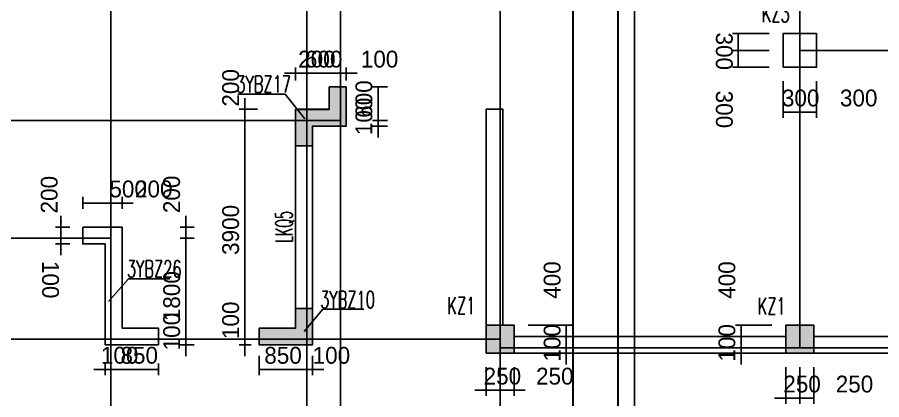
# Model space of a CAD drawing. Extents: x 387171 to 699106, y 11966 to 245688.
# Drawn here: x 521739 to 537170, y 217611 to 224428 of the extents above; entities that cross this region are included whole.
import ezdxf

# ---------------------------------------------------------------- set-up
doc = ezdxf.new("R2010")
doc.units = 0
doc.header["$LTSCALE"] = 100
doc.header["$MEASUREMENT"] = 0
for name, color, linetype in [('b边缘构件', 235, 'Continuous'), ('COLU', 7, 'Continuous'), ('DIM', 3, 'Continuous'), ('DOTE', 253, 'Continuous'), ('HATCH', 254, 'Continuous'), ('NUM', 7, 'Continuous'), ('Q-dote', 253, 'Continuous'), ('Q-TEXT', 2, 'Continuous'), ('WALL', 3, 'Continuous'), ('wall-主楼', 2, 'Continuous'), ('Y阴影', 254, 'Continuous'), ('小尺寸', 4, 'Continuous'), ('边缘构件标注', 1, 'Continuous')]:
    doc.layers.add(name, color=color, linetype=linetype)
doc.styles.get("Standard").update_dxf_attribs({"font": 'standard'})
doc.styles.add('tk', font='tk')
doc.dimstyles.get("Standard").update_dxf_attribs({"dimtxt": 300, "dimasz": 100, "dimexe": 100, "dimexo": 250, "dimgap": 100, "dimtad": 0, "dimtoh": 1, "dimdec": 0, "dimdsep": 46, "dimcen": 0.09, "dimclrt": 7, "dimadec": 0, "dimazin": 0, "dimtfac": 1, "dimtdec": 4, "dimtofl": 0, "dimtmove": 0, "dimatfit": 3, "dimfxl": 1, "dimtolj": 1, "dimtzin": 0, "dimarcsym": 0})

# ---------------------------------------------------------------- blocks, each defined once
blk = doc.blocks.new('*D1950')
at = {"layer": '小尺寸', "color": 0, "linetype": 'ByBlock', "lineweight": -2}
for p, q in [((523408, 221225), (523408, 221016)), ((523608, 221225), (523608, 221016)), ((523808, 221116), (523208, 221116))]:
    blk.add_line(p, q, dxfattribs=at)
for points in [[(523408, 221116), (523308, 221099), (523308, 221133)], [(523608, 221116), (523708, 221133), (523708, 221099)]]:
    blk.add_solid(points, dxfattribs=at)
at = {"layer": '小尺寸', "color": 7, "linetype": 'Continuous', "lineweight": -2, "insert": (524175, 221366), "char_height": 300, "width": 566.67, "attachment_point": 5, "style": 'tk'}
blk.add_mtext('200', dxfattribs=at)
blk = doc.blocks.new('*D3407')
at = {"layer": '小尺寸', "color": 0, "linetype": 'ByBlock', "lineweight": -2}
for p, q in [((522908, 221225), (522908, 221016)), ((523408, 221225), (523408, 221016)), ((523408, 221116), (522908, 221116))]:
    blk.add_line(p, q, dxfattribs=at)
for points in [[(522908, 221116), (523008, 221133), (523008, 221099)], [(523408, 221116), (523308, 221099), (523308, 221133)]]:
    blk.add_solid(points, dxfattribs=at)
at = {"layer": '小尺寸', "color": 7, "linetype": 'Continuous', "lineweight": -2, "insert": (523718, 221366), "char_height": 300, "width": 566.67, "attachment_point": 5, "style": 'tk'}
blk.add_mtext('500', dxfattribs=at)
blk = doc.blocks.new('*D1618')
at = {"layer": '小尺寸', "color": 0, "linetype": 'ByBlock', "lineweight": -2}
for p, q in [((523308, 218259), (523308, 218051)), ((523408, 218259), (523408, 218051)), ((523608, 218151), (523108, 218151))]:
    blk.add_line(p, q, dxfattribs=at)
for points in [[(523308, 218151), (523208, 218134), (523208, 218167)], [(523408, 218151), (523508, 218167), (523508, 218134)]]:
    blk.add_solid(points, dxfattribs=at)
at = {"layer": '小尺寸', "color": 7, "linetype": 'Continuous', "lineweight": -2, "insert": (523566, 218401), "char_height": 300, "width": 476.67, "attachment_point": 5, "style": 'tk'}
blk.add_mtext('100', dxfattribs=at)
blk = doc.blocks.new('*D3158')
at = {"layer": '小尺寸', "color": 0, "linetype": 'ByBlock', "lineweight": -2}
for p, q in [((523408, 218259), (523408, 218051)), ((524258, 218259), (524258, 218051)), ((524258, 218151), (523408, 218151))]:
    blk.add_line(p, q, dxfattribs=at)
for points in [[(523408, 218151), (523508, 218167), (523508, 218134)], [(524258, 218151), (524158, 218134), (524158, 218167)]]:
    blk.add_solid(points, dxfattribs=at)
at = {"layer": '小尺寸', "color": 7, "linetype": 'Continuous', "lineweight": -2, "insert": (523916, 218401), "char_height": 300, "width": 566.67, "attachment_point": 5, "style": 'tk'}
blk.add_mtext('850', dxfattribs=at)
blk = doc.blocks.new('*D2521')
at = {"layer": '小尺寸', "color": 0, "linetype": 'ByBlock', "lineweight": -2}
for p, q in [((522519, 220188), (522519, 220688)), ((522674, 220488), (522419, 220488)), ((522674, 220388), (522419, 220388))]:
    blk.add_line(p, q, dxfattribs=at)
for points in [[(522519, 220488), (522503, 220588), (522536, 220588)], [(522519, 220388), (522536, 220288), (522503, 220288)]]:
    blk.add_solid(points, dxfattribs=at)
at = {"layer": '小尺寸', "color": 7, "linetype": 'Continuous', "lineweight": -2, "insert": (522330, 219751), "char_height": 300, "width": 476.67, "attachment_point": 5, "rotation": 270, "style": 'tk'}
blk.add_mtext('100', dxfattribs=at)
blk = doc.blocks.new('*D3038')
at = {"layer": '小尺寸', "color": 0, "linetype": 'ByBlock', "lineweight": -2}
for p, q in [((522519, 220288), (522519, 220888)), ((522674, 220688), (522419, 220688)), ((522674, 220488), (522419, 220488))]:
    blk.add_line(p, q, dxfattribs=at)
for points in [[(522519, 220688), (522503, 220788), (522536, 220788)], [(522519, 220488), (522536, 220388), (522503, 220388)]]:
    blk.add_solid(points, dxfattribs=at)
at = {"layer": '小尺寸', "color": 7, "linetype": 'Continuous', "lineweight": -2, "insert": (522310, 221266), "char_height": 300, "width": 566.67, "attachment_point": 5, "rotation": 90, "style": 'tk'}
blk.add_mtext('200', dxfattribs=at)
blk = doc.blocks.new('*D2378')
at = {"layer": '小尺寸', "color": 0, "linetype": 'ByBlock', "lineweight": -2}
for p, q in [((524746, 218388), (524746, 218888)), ((524899, 218688), (524646, 218688)), ((524899, 218588), (524646, 218588))]:
    blk.add_line(p, q, dxfattribs=at)
for points in [[(524746, 218688), (524729, 218788), (524762, 218788)], [(524746, 218588), (524762, 218488), (524729, 218488)]]:
    blk.add_solid(points, dxfattribs=at)
at = {"layer": '小尺寸', "color": 7, "linetype": 'Continuous', "lineweight": -2, "insert": (524496, 218825), "char_height": 300, "width": 476.67, "attachment_point": 5, "rotation": 89.9983, "style": 'tk'}
blk.add_mtext('100', dxfattribs=at)
blk = doc.blocks.new('*D3338')
at = {"layer": '小尺寸', "color": 0, "linetype": 'ByBlock', "lineweight": -2}
for p, q in [((524899, 220488), (524646, 220488)), ((524746, 218688), (524746, 220488)), ((524899, 218688), (524646, 218688))]:
    blk.add_line(p, q, dxfattribs=at)
for points in [[(524746, 220488), (524762, 220388), (524729, 220388)], [(524746, 218688), (524729, 218788), (524762, 218788)]]:
    blk.add_solid(points, dxfattribs=at)
at = {"layer": '小尺寸', "color": 7, "linetype": 'Continuous', "lineweight": -2, "insert": (524496, 219457), "char_height": 300, "width": 690, "attachment_point": 5, "rotation": 89.9999, "style": 'tk'}
blk.add_mtext('1800', dxfattribs=at)
blk = doc.blocks.new('*D3000')
at = {"layer": '小尺寸', "color": 0, "linetype": 'ByBlock', "lineweight": -2}
for p, q in [((524746, 220288), (524746, 220888)), ((524899, 220688), (524646, 220688)), ((524899, 220488), (524646, 220488))]:
    blk.add_line(p, q, dxfattribs=at)
for points in [[(524746, 220688), (524729, 220788), (524763, 220788)], [(524746, 220488), (524763, 220388), (524729, 220388)]]:
    blk.add_solid(points, dxfattribs=at)
at = {"layer": '小尺寸', "color": 7, "linetype": 'Continuous', "lineweight": -2, "insert": (524496, 221271), "char_height": 300, "width": 566.67, "attachment_point": 5, "rotation": 89.9991, "style": 'tk'}
blk.add_mtext('200', dxfattribs=at)
blk = doc.blocks.new('*D4641')
at = {"layer": '小尺寸', "color": 0, "linetype": 'ByBlock', "lineweight": -2}
for p, q in [((528178, 222288), (528178, 222788)), ((528345, 222588), (528078, 222588)), ((528345, 222488), (528078, 222488))]:
    blk.add_line(p, q, dxfattribs=at)
for points in [[(528178, 222588), (528161, 222688), (528195, 222688)], [(528178, 222488), (528195, 222388), (528161, 222388)]]:
    blk.add_solid(points, dxfattribs=at)
at = {"layer": '小尺寸', "color": 7, "linetype": 'Continuous', "lineweight": -2, "insert": (527928, 222662), "char_height": 300, "width": 476.67, "attachment_point": 5, "rotation": 89.9957, "style": 'tk'}
blk.add_mtext('100', dxfattribs=at)
blk = doc.blocks.new('*D1174')
at = {"layer": '小尺寸', "color": 0, "linetype": 'ByBlock', "lineweight": -2}
for p, q in [((528345, 223188), (528078, 223188)), ((528178, 222588), (528178, 223188)), ((528345, 222588), (528078, 222588))]:
    blk.add_line(p, q, dxfattribs=at)
for points in [[(528178, 223188), (528195, 223088), (528161, 223088)], [(528178, 222588), (528161, 222688), (528195, 222688)]]:
    blk.add_solid(points, dxfattribs=at)
at = {"layer": '小尺寸', "color": 7, "linetype": 'Continuous', "lineweight": -2, "insert": (527928, 222971), "char_height": 300, "width": 556.67, "attachment_point": 5, "rotation": 89.9957, "style": 'tk'}
blk.add_mtext('600', dxfattribs=at)
blk = doc.blocks.new('*D4290')
at = {"layer": '小尺寸', "color": 0, "linetype": 'ByBlock', "lineweight": -2}
for p, q in [((527508, 223300), (527508, 223531)), ((527608, 223300), (527608, 223531)), ((527808, 223431), (527308, 223431))]:
    blk.add_line(p, q, dxfattribs=at)
for points in [[(527508, 223431), (527408, 223414), (527408, 223447)], [(527608, 223431), (527708, 223447), (527708, 223414)]]:
    blk.add_solid(points, dxfattribs=at)
at = {"layer": '小尺寸', "color": 7, "linetype": 'Continuous', "lineweight": -2, "insert": (528206, 223681), "char_height": 300, "width": 476.67, "attachment_point": 5, "rotation": 0.0001, "style": 'tk'}
blk.add_mtext('100', dxfattribs=at)
blk = doc.blocks.new('*D923')
at = {"layer": '小尺寸', "color": 0, "linetype": 'ByBlock', "lineweight": -2}
for p, q in [((526908, 223300), (526908, 223531)), ((527508, 223300), (527508, 223531)), ((527508, 223431), (526908, 223431))]:
    blk.add_line(p, q, dxfattribs=at)
for points in [[(526908, 223431), (527008, 223447), (527008, 223414)], [(527508, 223431), (527408, 223414), (527408, 223447)]]:
    blk.add_solid(points, dxfattribs=at)
at = {"layer": '小尺寸', "color": 7, "linetype": 'Continuous', "lineweight": -2, "insert": (527208, 223681), "char_height": 300, "width": 556.67, "attachment_point": 5, "rotation": 0.0001, "style": 'tk'}
blk.add_mtext('600', dxfattribs=at)
blk = doc.blocks.new('*D1695')
at = {"layer": '小尺寸', "color": 0, "linetype": 'ByBlock', "lineweight": -2}
for p, q in [((526708, 223300), (526708, 223531)), ((526908, 223300), (526908, 223531)), ((527108, 223431), (526508, 223431))]:
    blk.add_line(p, q, dxfattribs=at)
for points in [[(526708, 223431), (526608, 223414), (526608, 223447)], [(526908, 223431), (527008, 223447), (527008, 223414)]]:
    blk.add_solid(points, dxfattribs=at)
at = {"layer": '小尺寸', "color": 7, "linetype": 'Continuous', "lineweight": -2, "insert": (527087, 223681), "char_height": 300, "width": 566.67, "attachment_point": 5, "rotation": 0.0001, "style": 'tk'}
blk.add_mtext('200', dxfattribs=at)
blk = doc.blocks.new('*D462')
at = {"layer": '小尺寸', "color": 0, "linetype": 'ByBlock', "lineweight": -2}
for p, q in [((525799, 222988), (525799, 222388)), ((526029, 222788), (525699, 222788)), ((526029, 222588), (525699, 222588))]:
    blk.add_line(p, q, dxfattribs=at)
for points in [[(525799, 222788), (525782, 222888), (525815, 222888)], [(525799, 222588), (525815, 222488), (525782, 222488)]]:
    blk.add_solid(points, dxfattribs=at)
at = {"layer": '小尺寸', "color": 7, "linetype": 'Continuous', "lineweight": -2, "insert": (525549, 223171), "char_height": 300, "width": 566.67, "attachment_point": 5, "rotation": 90, "style": 'tk'}
blk.add_mtext('200', dxfattribs=at)
blk = doc.blocks.new('*D1431')
at = {"layer": '小尺寸', "color": 0, "linetype": 'ByBlock', "lineweight": -2}
for p, q in [((526029, 222588), (525699, 222588)), ((525799, 222588), (525799, 218688)), ((525911, 218688), (525699, 218688))]:
    blk.add_line(p, q, dxfattribs=at)
for points in [[(525799, 222588), (525815, 222488), (525782, 222488)], [(525799, 218688), (525782, 218788), (525815, 218788)]]:
    blk.add_solid(points, dxfattribs=at)
at = {"layer": '小尺寸', "color": 7, "linetype": 'Continuous', "lineweight": -2, "insert": (525549, 220638), "char_height": 300, "width": 775, "attachment_point": 5, "rotation": 90, "style": 'tk'}
blk.add_mtext('3900', dxfattribs=at)
blk = doc.blocks.new('*D2482')
at = {"layer": '小尺寸', "color": 0, "linetype": 'ByBlock', "lineweight": -2}
for p, q in [((525799, 218888), (525799, 218388)), ((525911, 218688), (525699, 218688)), ((525911, 218588), (525699, 218588))]:
    blk.add_line(p, q, dxfattribs=at)
for points in [[(525799, 218688), (525782, 218788), (525815, 218788)], [(525799, 218588), (525815, 218488), (525782, 218488)]]:
    blk.add_solid(points, dxfattribs=at)
at = {"layer": '小尺寸', "color": 7, "linetype": 'Continuous', "lineweight": -2, "insert": (525549, 219026), "char_height": 300, "width": 476.67, "attachment_point": 5, "rotation": 90, "style": 'tk'}
blk.add_mtext('100', dxfattribs=at)
blk = doc.blocks.new('*D345')
at = {"layer": '小尺寸', "color": 0, "linetype": 'ByBlock', "lineweight": -2}
for p, q in [((526058, 218392), (526058, 218050)), ((526908, 218392), (526908, 218050)), ((526058, 218150), (526908, 218150))]:
    blk.add_line(p, q, dxfattribs=at)
for points in [[(526058, 218150), (526158, 218166), (526158, 218133)], [(526908, 218150), (526808, 218133), (526808, 218166)]]:
    blk.add_solid(points, dxfattribs=at)
at = {"layer": '小尺寸', "color": 7, "linetype": 'Continuous', "lineweight": -2, "insert": (526483, 218400), "char_height": 300, "width": 566.67, "attachment_point": 5, "rotation": 359.9986, "style": 'tk'}
blk.add_mtext('850', dxfattribs=at)
blk = doc.blocks.new('*D2221')
at = {"layer": '小尺寸', "color": 0, "linetype": 'ByBlock', "lineweight": -2}
for p, q in [((526908, 218392), (526908, 218050)), ((527008, 218392), (527008, 218050)), ((526708, 218150), (527208, 218150))]:
    blk.add_line(p, q, dxfattribs=at)
for points in [[(526908, 218150), (526808, 218133), (526808, 218166)], [(527008, 218150), (527108, 218166), (527108, 218133)]]:
    blk.add_solid(points, dxfattribs=at)
at = {"layer": '小尺寸', "color": 7, "linetype": 'Continuous', "lineweight": -2, "insert": (527346, 218400), "char_height": 300, "width": 476.67, "attachment_point": 5, "rotation": 359.9986, "style": 'tk'}
blk.add_mtext('100', dxfattribs=at)
blk = doc.blocks.new('*D1038')
at = {"layer": 'DIM', "color": 0, "linetype": 'ByBlock', "lineweight": -2}
for p, q in [((535208, 218938), (534558, 218938)), ((534658, 218938), (534658, 218538)), ((535208, 218538), (534558, 218538))]:
    blk.add_line(p, q, dxfattribs=at)
for points in [[(534658, 218938), (534675, 218838), (534641, 218838)], [(534658, 218538), (534641, 218638), (534675, 218638)]]:
    blk.add_solid(points, dxfattribs=at)
at = {"layer": 'DIM', "color": 7, "linetype": 'Continuous', "lineweight": -2, "insert": (534408, 219744), "char_height": 300, "width": 576.67, "attachment_point": 5, "rotation": 90, "style": 'tk'}
blk.add_mtext('400', dxfattribs=at)
blk = doc.blocks.new('*D1943')
at = {"layer": 'DIM', "color": 0, "linetype": 'ByBlock', "lineweight": -2}
for p, q in [((534658, 218738), (534658, 218238)), ((535208, 218538), (534558, 218538)), ((535208, 218438), (534558, 218438))]:
    blk.add_line(p, q, dxfattribs=at)
for points in [[(534658, 218538), (534641, 218638), (534675, 218638)], [(534658, 218438), (534675, 218338), (534641, 218338)]]:
    blk.add_solid(points, dxfattribs=at)
at = {"layer": 'DIM', "color": 7, "linetype": 'Continuous', "lineweight": -2, "insert": (534408, 218624), "char_height": 300, "width": 476.67, "attachment_point": 5, "rotation": 90, "style": 'tk'}
blk.add_mtext('100', dxfattribs=at)
blk = doc.blocks.new('*D1606')
at = {"layer": 'DIM', "color": 0, "linetype": 'ByBlock', "lineweight": -2}
for p, q in [((535458, 218188), (535458, 217538)), ((535708, 218188), (535708, 217538)), ((535258, 217638), (535908, 217638))]:
    blk.add_line(p, q, dxfattribs=at)
for points in [[(535458, 217638), (535358, 217621), (535358, 217655)], [(535708, 217638), (535808, 217655), (535808, 217621)]]:
    blk.add_solid(points, dxfattribs=at)
at = {"layer": 'DIM', "color": 7, "linetype": 'Continuous', "lineweight": -2, "insert": (535748, 217888), "char_height": 300, "width": 566.67, "attachment_point": 5, "style": 'tk'}
blk.add_mtext('250', dxfattribs=at)
blk = doc.blocks.new('*D1486')
at = {"layer": 'DIM', "color": 0, "linetype": 'ByBlock', "lineweight": -2}
for p, q in [((535708, 218188), (535708, 217538)), ((535958, 218188), (535958, 217538)), ((535708, 217638), (535958, 217638))]:
    blk.add_line(p, q, dxfattribs=at)
for points in [[(535708, 217638), (535808, 217655), (535808, 217621)], [(535958, 217638), (535858, 217621), (535858, 217655)]]:
    blk.add_solid(points, dxfattribs=at)
at = {"layer": 'DIM', "color": 7, "linetype": 'Continuous', "lineweight": -2, "insert": (536684, 217888), "char_height": 300, "width": 566.67, "attachment_point": 5, "style": 'tk'}
blk.add_mtext('250', dxfattribs=at)
blk = doc.blocks.new('*D2384')
at = {"layer": 'DIM', "color": 0, "linetype": 'ByBlock', "lineweight": -2}
for p, q in [((535408, 223288), (535408, 222638)), ((535708, 223288), (535708, 222638)), ((535408, 222738), (535708, 222738))]:
    blk.add_line(p, q, dxfattribs=at)
for points in [[(535408, 222738), (535508, 222755), (535508, 222721)], [(535708, 222738), (535608, 222721), (535608, 222755)]]:
    blk.add_solid(points, dxfattribs=at)
at = {"layer": 'DIM', "color": 7, "linetype": 'Continuous', "lineweight": -2, "insert": (535723, 222988), "char_height": 300, "width": 566.67, "attachment_point": 5, "style": 'tk'}
blk.add_mtext('300', dxfattribs=at)
blk = doc.blocks.new('*D1973')
at = {"layer": 'DIM', "color": 0, "linetype": 'ByBlock', "lineweight": -2}
for p, q in [((535708, 223288), (535708, 222638)), ((536008, 223288), (536008, 222638)), ((535708, 222738), (536008, 222738))]:
    blk.add_line(p, q, dxfattribs=at)
for points in [[(535708, 222738), (535808, 222755), (535808, 222721)], [(536008, 222738), (535908, 222721), (535908, 222755)]]:
    blk.add_solid(points, dxfattribs=at)
at = {"layer": 'DIM', "color": 7, "linetype": 'Continuous', "lineweight": -2, "insert": (536759, 222988), "char_height": 300, "width": 566.67, "attachment_point": 5, "style": 'tk'}
blk.add_mtext('300', dxfattribs=at)
blk = doc.blocks.new('*D3139')
at = {"layer": 'DIM', "color": 0, "linetype": 'ByBlock', "lineweight": -2}
for p, q in [((535158, 223838), (534508, 223838)), ((534608, 223538), (534608, 223838)), ((535158, 223538), (534508, 223538))]:
    blk.add_line(p, q, dxfattribs=at)
for points in [[(534608, 223838), (534625, 223738), (534591, 223738)], [(534608, 223538), (534591, 223638), (534625, 223638)]]:
    blk.add_solid(points, dxfattribs=at)
at = {"layer": 'DIM', "color": 7, "linetype": 'Continuous', "lineweight": -2, "insert": (534358, 222787), "char_height": 300, "width": 566.67, "attachment_point": 5, "rotation": 270, "style": 'tk'}
blk.add_mtext('300', dxfattribs=at)
blk = doc.blocks.new('*D2853')
at = {"layer": 'DIM', "color": 0, "linetype": 'ByBlock', "lineweight": -2}
for p, q in [((535158, 224138), (534508, 224138)), ((534608, 223838), (534608, 224138)), ((535158, 223838), (534508, 223838))]:
    blk.add_line(p, q, dxfattribs=at)
for points in [[(534608, 224138), (534625, 224038), (534591, 224038)], [(534608, 223838), (534591, 223938), (534625, 223938)]]:
    blk.add_solid(points, dxfattribs=at)
at = {"layer": 'DIM', "color": 7, "linetype": 'Continuous', "lineweight": -2, "insert": (534358, 223823), "char_height": 300, "width": 566.67, "attachment_point": 5, "rotation": 270, "style": 'tk'}
blk.add_mtext('300', dxfattribs=at)
blk = doc.blocks.new('*D4663')
at = {"layer": 'DIM', "color": 0, "linetype": 'ByBlock', "lineweight": -2}
for p, q in [((530108, 218188), (530108, 217679)), ((530358, 218188), (530358, 217679)), ((529908, 217779), (530558, 217779))]:
    blk.add_line(p, q, dxfattribs=at)
for points in [[(530108, 217779), (530008, 217763), (530008, 217796)], [(530358, 217779), (530458, 217796), (530458, 217763)]]:
    blk.add_solid(points, dxfattribs=at)
at = {"layer": 'DIM', "color": 7, "linetype": 'Continuous', "lineweight": -2, "insert": (530398, 218029), "char_height": 300, "width": 566.67, "attachment_point": 5, "style": 'tk'}
blk.add_mtext('250', dxfattribs=at)
blk = doc.blocks.new('*D848')
at = {"layer": 'DIM', "color": 0, "linetype": 'ByBlock', "lineweight": -2}
for p, q in [((530358, 218188), (530358, 217679)), ((530608, 218188), (530608, 217679)), ((530158, 217779), (530808, 217779))]:
    blk.add_line(p, q, dxfattribs=at)
for points in [[(530358, 217779), (530258, 217763), (530258, 217796)], [(530608, 217779), (530708, 217796), (530708, 217763)]]:
    blk.add_solid(points, dxfattribs=at)
at = {"layer": 'DIM', "color": 7, "linetype": 'Continuous', "lineweight": -2, "insert": (531334, 218029), "char_height": 300, "width": 566.67, "attachment_point": 5, "style": 'tk'}
blk.add_mtext('250', dxfattribs=at)
blk = doc.blocks.new('*D431')
at = {"layer": 'DIM', "color": 0, "linetype": 'ByBlock', "lineweight": -2}
for p, q in [((531538, 218238), (531538, 218738)), ((530858, 218538), (531638, 218538)), ((530858, 218438), (531638, 218438))]:
    blk.add_line(p, q, dxfattribs=at)
for points in [[(531538, 218538), (531521, 218638), (531555, 218638)], [(531538, 218438), (531555, 218338), (531521, 218338)]]:
    blk.add_solid(points, dxfattribs=at)
at = {"layer": 'DIM', "color": 7, "linetype": 'Continuous', "lineweight": -2, "insert": (531288, 218624), "char_height": 300, "width": 476.67, "attachment_point": 5, "rotation": 90, "style": 'tk'}
blk.add_mtext('100', dxfattribs=at)
blk = doc.blocks.new('*D1378')
at = {"layer": 'DIM', "color": 0, "linetype": 'ByBlock', "lineweight": -2}
for p, q in [((530858, 218938), (531638, 218938)), ((531538, 218538), (531538, 218938)), ((530858, 218538), (531638, 218538))]:
    blk.add_line(p, q, dxfattribs=at)
for points in [[(531538, 218938), (531555, 218838), (531521, 218838)], [(531538, 218538), (531521, 218638), (531555, 218638)]]:
    blk.add_solid(points, dxfattribs=at)
at = {"layer": 'DIM', "color": 7, "linetype": 'Continuous', "lineweight": -2, "insert": (531288, 219744), "char_height": 300, "width": 576.67, "attachment_point": 5, "rotation": 90, "style": 'tk'}
blk.add_mtext('400', dxfattribs=at)
blk = doc.blocks.new('后浇带现场')
at = {"color": 6, "lineweight": 30}
for points in [[(714656, 762040), (714656, 738930), (710056, 738930), (710056, 730049), (775507, 730049), (775507, 772730)], [(715456, 762040), (715456, 738130), (710856, 738130), (710856, 730849), (774707, 730849), (774707, 772730)]]:
    blk.add_lwpolyline(points, dxfattribs=at)

msp = doc.modelspace()

# ---------------------------------------------------------------- hatches: boundary and pattern name
at = {"layer": 'HATCH'}
for points in [[(530108.1, 218437.9), (530608.1, 218437.9), (530608.1, 218937.9), (530108.1, 218937.9)], [(535458.1, 218437.9), (535958.1, 218437.9), (535958.1, 218937.9), (535458.1, 218937.9)]]:
    msp.add_hatch(color=256, dxfattribs=at).paths.add_polyline_path(points, flags=0)
at = {"layer": 'Y阴影'}
for points in [[(526708.1, 222137.6), (526708.1, 222787.6), (527308.1, 222787.6), (527308.1, 223187.6), (527608.1, 223187.6), (527608.1, 222487.6), (527008.1, 222487.6), (527008.1, 222137.6)], [(527008.1, 219237.7), (527008.1, 218587.7), (526058.1, 218587.7), (526058.1, 218887.7), (526708.1, 218887.7), (526708.1, 219237.7)]]:
    msp.add_hatch(color=256, dxfattribs=at).paths.add_polyline_path(points, flags=0)
h = msp.add_hatch(dxfattribs=at)
h.set_pattern_fill('ANSI31', color=256, scale=25, style=0)
h.set_pattern_definition([])
h.paths.add_polyline_path([(522908.1, 220687.7), (523608.1, 220687.7), (523608.1, 218887.7), (524258.1, 218887.7), (524258.1, 218587.7), (523308.1, 218587.7), (523308.1, 220387.7), (522908.1, 220387.7)], flags=0)

# ---------------------------------------------------------------- linework, layer by layer
at = {"layer": 'b边缘构件'}
for points in [[(526708.1, 222137.6), (526708.1, 222787.6), (527308.1, 222787.6), (527308.1, 223187.6), (527608.1, 223187.6), (527608.1, 222487.6), (527008.1, 222487.6), (527008.1, 222137.6), (526708.1, 222137.6)], [(527008.1, 219237.7), (527008.1, 218587.7), (526058.1, 218587.7), (526058.1, 218887.7), (526708.1, 218887.7), (526708.1, 219237.7), (527008.1, 219237.7)]]:
    msp.add_lwpolyline(points, dxfattribs=at)
msp.add_lwpolyline([(522908.1, 220687.7), (523608.1, 220687.7), (523608.1, 218887.7), (524258.1, 218887.7), (524258.1, 218587.7), (523308.1, 218587.7), (523308.1, 220387.7), (522908.1, 220387.7)], close=True, dxfattribs=at)
at = {"layer": 'COLU'}
for points in [[(535408.1, 223537.9), (536008.1, 223537.9), (536008.1, 224137.9), (535408.1, 224137.9)], [(530108.1, 218437.9), (530608.1, 218437.9), (530608.1, 218937.9), (530108.1, 218937.9)], [(535458.1, 218437.9), (535958.1, 218437.9), (535958.1, 218937.9), (535458.1, 218937.9)]]:
    msp.add_lwpolyline(points, close=True, dxfattribs=at)
at = {"layer": 'DOTE'}
for p, q in [((530358.1, 238913.1), (530358.1, 212837.9)), ((532758, 238913.1), (532758.2, 95505.2)), ((535708.1, 238913.1), (535708.1, 218537.9)), ((526908.1, 211945.8), (526908.1, 234364.9)), ((527508.1, 234364.9), (527508.1, 212028.2)), ((523408.1, 211945.8), (523408.1, 225587.9)), ((535708.1, 223837.9), (539616.4, 223837.9)), ((527508.1, 222587.9), (487407, 222587.9)), ((523408.1, 220487.9), (518008.1, 220487.9)), ((530358.1, 218687.9), (487407, 218687.9)), ((530358.1, 218537.9), (599408.1, 218537.9))]:
    msp.add_line(p, q, dxfattribs=at)
at = {"layer": 'Q-dote'}
msp.add_line((530358.1, 238913.1), (530358.1, 212837.9), dxfattribs=at)
at = {"layer": 'WALL'}
for points in [[(530108.1, 218937.9), (530108.1, 222787.9), (530408.1, 222787.9), (530408.1, 218937.9)], [(530608.1, 218737.9), (535458.1, 218737.9), (535458.1, 218437.9), (530608.1, 218437.9)], [(535958.1, 218737.9), (540658.1, 218737.9), (540658.1, 218437.9), (535958.1, 218437.9)]]:
    msp.add_lwpolyline(points, close=True, dxfattribs=at)
at = {"layer": 'wall-主楼'}
for points in [[(526058.1, 218887.9), (526058.1, 218587.9), (527008.1, 218587.9), (527008.1, 222487.9), (527608.1, 222487.9), (527608.1, 223187.9), (527308.1, 223187.9), (527308.1, 222787.9), (526708.1, 222787.9), (526708.1, 218887.9)], [(522908.1, 220687.9), (523608.1, 220687.9), (523608.1, 218887.9), (524258.1, 218887.9), (524258.1, 218587.9), (523308.1, 218587.9), (523308.1, 220387.9), (522908.1, 220387.9)]]:
    msp.add_lwpolyline(points, close=True, dxfattribs=at)
at = {"layer": '边缘构件标注', "color": 200}
for p, q in [((525678.6, 223060.7), (526522.8, 223060.7)), ((526870, 222615.6), (526522.8, 223060.7)), ((523722.3, 219768.6), (523368.8, 219362.4)), ((524461.2, 219768.6), (523722.3, 219768.6)), ((527191.5, 219223.5), (526859.3, 218824.7)), ((527191.5, 219223.5), (527925.1, 219223.5))]:
    msp.add_line(p, q, dxfattribs=at)

# ---------------------------------------------------------------- block references
at = {"color": 3, "lineweight": 30}
msp.add_blockref('后浇带现场', (-182998.7, -527042.1), dxfattribs=at)

# ---------------------------------------------------------------- texts
at = {"layer": 'NUM', "color": 200, "width": 0.7}
for s, p in [('KZ3', (535028.1, 224342)), ('KZ1', (529416, 219137.7)), ('KZ1', (534955.6, 219129.2))]:
    msp.add_text(s, height=300, dxfattribs=at).set_placement(p)
at = {"layer": 'Q-TEXT', "color": 3, "width": 0.6}
msp.add_text('LKQ5', height=300, rotation=90, dxfattribs=at).set_placement((526651, 220410.4))
at = {"layer": '边缘构件标注', "color": 200, "width": 0.7}
for s, p in [('3YBZ17', (525649.3, 223086.4)), ('3YBZ26', (523695.6, 219793.8)), ('3YBZ10', (527146.5, 219245.4))]:
    msp.add_text(s, height=300, dxfattribs=at).set_placement(p)

# ---------------------------------------------------------------- dimensions: what is measured, and where the dimension line sits
at = {"layer": 'DIM', "color": 200}
for p1, p2, distance, picture, middle in [((535408.1, 223837.9), (535408.1, 224137.9), 800, '*D2853', (534358.1, 224356)), ((535408.1, 223537.9), (535408.1, 223837.9), 800, '*D3139', (534358.1, 223319.9)), ((535408.1, 223537.9), (535708.1, 223537.9), -800, '*D2384', (535190, 222987.9)), ((535708.1, 223537.9), (536008.1, 223537.9), -800, '*D1973', (536226.1, 222987.9)), ((535458.1, 218937.9), (535458.1, 218537.9), -800, '*D1038', (534408.1, 219156)), ((535458.1, 218537.9), (535458.1, 218437.9), -800, '*D1943', (534408.1, 218236)), ((535458.1, 218437.9), (535708.1, 218437.9), -800, '*D1606', (535240, 217887.9)), ((535708.1, 218437.9), (535958.1, 218437.9), -800, '*D1486', (536176.1, 217887.9))]:
    dim = msp.add_aligned_dim(p1=p1, p2=p2, distance=distance, dimstyle='Standard', dxfattribs=at)
    dim.commit()
    dim.dimension.update_dxf_attribs({"geometry": picture, "text_midpoint": middle})
for base, p1, p2, picture, middle in [((531538, 218937.9), (530608.1, 218537.9), (530608.1, 218937.9), '*D1378', (531288, 219156)), ((531538, 218537.9), (530608.1, 218437.9), (530608.1, 218537.9), '*D431', (531288, 218236))]:
    dim = msp.add_linear_dim(base=base, p1=p1, p2=p2, angle=90, dimstyle='Standard', dxfattribs=at)
    dim.commit()
    dim.dimension.update_dxf_attribs({"geometry": picture, "text_midpoint": middle})
for base, p1, p2, picture, middle in [((530358.1, 217779.4), (530108.1, 218437.9), (530358.1, 218437.9), '*D4663', (529890, 218029.4)), ((530608.1, 217779.4), (530358.1, 218437.9), (530608.1, 218437.9), '*D848', (530826.1, 218029.4))]:
    dim = msp.add_linear_dim(base=base, p1=p1, p2=p2, dimstyle='Standard', dxfattribs=at)
    dim.commit()
    dim.dimension.update_dxf_attribs({"geometry": picture, "text_midpoint": middle})
at = {"layer": '小尺寸'}
for base, p1, p2, angle, picture, middle in [((526708.1, 223430.7), (526908.1, 223050.2), (526708.1, 223050.2), 0.00015, '*D1695', (526603.9, 223680.7)), ((526908.1, 223430.7), (527508.1, 223050.2), (526908.1, 223050.2), 0.00015, '*D923', (527208.1, 223680.7)), ((528178, 223187.7), (528594.7, 222587.8), (528594.7, 223187.6), 269.99574, '*D1174', (527928, 222971)), ((525798.8, 218687.9), (526278.5, 222587.9), (526161.2, 218687.9), 90, '*D1431', (525548.8, 220637.9)), ((522519.5, 220687.8), (522923.8, 220487.8), (522923.8, 220687.8), 270, '*D3038', (522310.5, 220782.4)), ((525798.8, 218587.7), (526161.2, 218687.9), (526161.2, 218587.7), 90, '*D2482', (525548.8, 218637.8)), ((527008.1, 218149.5), (526908.1, 218641.9), (527008.1, 218641.9), 179.99856, '*D2221', (526958.1, 218399.5))]:
    dim = msp.add_linear_dim(base=base, p1=p1, p2=p2, angle=angle, dimstyle='Standard', dxfattribs=at)
    dim.commit()
    dim.dimension.update_dxf_attribs({"geometry": picture, "text_midpoint": middle})
for p1, p2, distance, picture, middle in [((527608.1, 223050.2), (527508.1, 223050.2), -380.6, '*D4290', (527818.1, 223680.7)), ((526278.5, 222787.6), (526278.5, 222587.9), -479.7, '*D462', (525548.8, 222687.7)), ((528594.7, 222487.6), (528594.7, 222587.8), 416.8, '*D4641', (527928, 222273.6)), ((523608, 221474.9), (523408, 221474.9), 358.8, '*D1950', (523691.8, 221366.1)), ((525149.2, 220488.2), (525149.2, 220688.4), 403.3, '*D3000', (524495.9, 220787.8)), ((522923.8, 220387.8), (522923.8, 220487.8), 404.4, '*D2521', (522329.6, 220139)), ((525149.2, 218688), (525149.2, 220488.3), 403.3, '*D3338', (524495.8, 219456.7)), ((525149.1, 218587.8), (525149.2, 218688), 403.3, '*D2378', (524495.8, 218436.8)), ((523408, 218509.3), (523308, 218509.3), 358.8, '*D1618', (523177.7, 218400.5)), ((526058.1, 218641.9), (526908.1, 218641.9), -492.4, '*D345', (526483.1, 218399.5))]:
    dim = msp.add_aligned_dim(p1=p1, p2=p2, distance=distance, dimstyle='Standard', dxfattribs=at)
    dim.commit()
    dim.dimension.update_dxf_attribs({"geometry": picture, "text_midpoint": middle})
for base, p1, p2, picture, middle in [((522908, 221116.1), (523408, 221474.9), (522908, 221474.9), '*D3407', (523084.8, 221366.1)), ((523408, 218150.5), (524258, 218509.3), (523408, 218509.3), '*D3158', (523915.8, 218400.5))]:
    dim = msp.add_linear_dim(base=base, p1=p1, p2=p2, dimstyle='Standard', dxfattribs=at)
    dim.commit()
    dim.dimension.update_dxf_attribs({"geometry": picture, "text_midpoint": middle})

doc.saveas('drawing.dxf')
